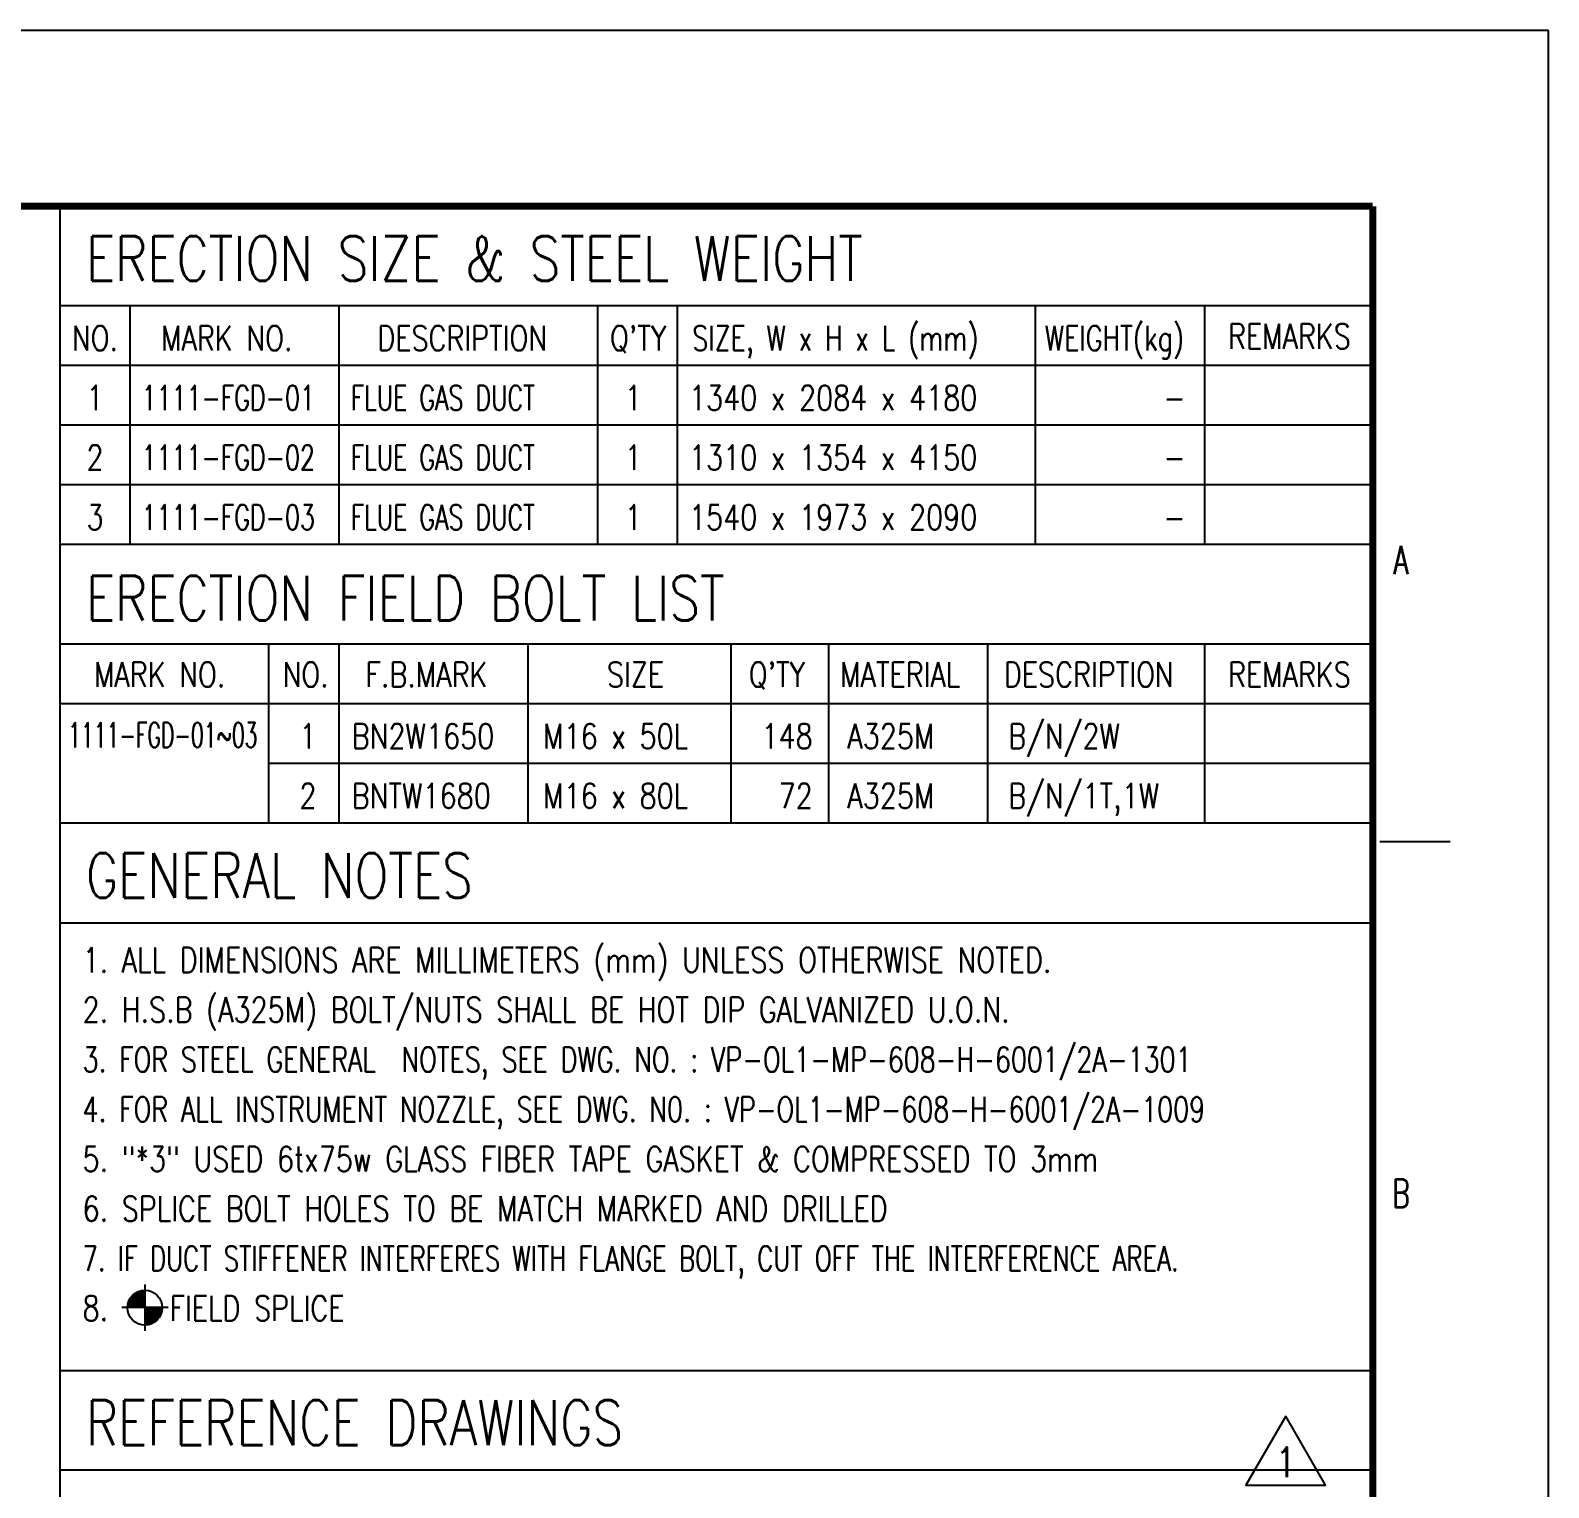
# Model space of a CAD drawing. Header units: millimetres. Extents: x 0 to 134087, y -49114 to 20834.
# Drawn here: x 40847 to 44662, y -37905 to -34243 of the extents above; entities that cross this region are included whole.
import ezdxf
from ezdxf.enums import TextEntityAlignment as Align

# ---------------------------------------------------------------- set-up
doc = ezdxf.new("R2010")
doc.units = ezdxf.units.MM
doc.header["$LTSCALE"] = 35
for name, color, linetype in [('CON-C', 4, 'Continuous'), ('CON-W', 7, 'Continuous'), ('CON-Y', 2, 'Continuous'), ('REV-0A', 2, 'Continuous'), ('rev-B', 2, 'Continuous'), ('TXT-C', 4, 'Continuous'), ('TXT-G', 3, 'Continuous'), ('TXT-Y', 2, 'Continuous')]:
    doc.layers.add(name, color=color, linetype=linetype)
doc.styles.add('ROMANS', font='ROMANS.shx', dxfattribs={"width": 0.8})
doc.styles.add('SIMPLEX', font='simplex.shx', dxfattribs={"width": 0.8})

# ---------------------------------------------------------------- blocks, each defined once
blk = doc.blocks.new('TITLE')
at = {"color": 7}
for p, q in [((841, 594.85), (0, 594.85)), ((841, 0), (841, 594.85)), ((824.02, 513.34), (831.1, 513.34))]:
    blk.add_line(p, q, dxfattribs=at)
at = {"color": 7, "const_width": 0.707}
for points in [[(823.32, 577.17), (27.94, 577.17)], [(823.32, 17.33), (823.32, 577.17)]]:
    blk.add_lwpolyline(points, dxfattribs=at)
at = {"color": 7, "style": 'ROMANS', "width": 0.7}
for s, p in [('A', (826.15, 541.63)), ('B', (826.15, 477.97))]:
    blk.add_text(s, height=2.83, dxfattribs=at).set_placement(p, align=Align.MIDDLE)
blk = doc.blocks.new('FS-MARK')
h = blk.add_hatch(color=256)
edge = h.paths.add_edge_path()
edge.add_arc((0, 0), 1.75, 90, 180)
edge.add_line((-1.75, 0), (0, 0))
edge.add_line((0, 0), (0, 1.75))
h = blk.add_hatch(color=256)
edge = h.paths.add_edge_path()
edge.add_line((0, 0), (0, -1.75))
edge.add_arc((0, 0), 1.75, 270, 360)
edge.add_line((1.75, 0), (0, 0))
for p, q in [((0, 2.33), (0, -2.33)), ((2.33, 0), (-2.33, 0))]:
    blk.add_line(p, q)
blk.add_circle((0, 0), 1.75)
at = {"layer": 'CON-Y', "style": 'SIMPLEX', "width": 0.8}
blk.add_attdef('F.S.', (3.19, 1), '', height=2.5, dxfattribs=at)
blk = doc.blocks.new('revmark')
at = {"layer": 'rev-B'}
blk.add_lwpolyline([(0, 0), (-4, -6.93), (4, -6.93)], close=True, dxfattribs=at)
at = {"layer": 'rev-B', "style": 'SIMPLEX', "width": 0.8}
blk.add_attdef('REVMARK', text='', height=3, dxfattribs=at).set_placement((0, -4.62), align=Align.MIDDLE_CENTER)

msp = doc.modelspace()

# ---------------------------------------------------------------- linework, layer by layer
at = {"layer": 'CON-C'}
for p, q in [((40922.2513, -40935.0284), (40922.2513, -34685.1627)), ((44219.9063, -34935.1627), (40922.2513, -34935.1627)), ((44219.9063, -35085.1627), (40922.2513, -35085.1627)), ((44219.9063, -35535.1627), (40922.2513, -35535.1627)), ((44219.9063, -35785.1627), (40922.2513, -35785.1627)), ((44219.9063, -35935.1627), (40922.2513, -35935.1627)), ((44219.9063, -36235.1627), (40922.2513, -36235.1627)), ((40922.2513, -36485.1627), (44219.9063, -36485.1627)), ((40922.2513, -37610.1627), (44219.9063, -37610.1627)), ((40922.2513, -37860.1627), (44219.9063, -37860.1627))]:
    msp.add_line(p, q, dxfattribs=at)
at = {"layer": 'CON-W'}
for p, q in [((41097.2513, -34935.1627), (41097.2513, -35535.1627)), ((41622.2513, -34935.1627), (41622.2513, -35535.1627)), ((42272.2513, -34935.1627), (42272.2513, -35535.1627)), ((42472.2513, -34935.1627), (42472.2513, -35535.1627)), ((43372.2513, -34935.1627), (43372.2513, -35535.1627)), ((43797.2513, -34935.1627), (43797.2513, -35535.1627)), ((44219.9063, -35235.1627), (40922.2513, -35235.1627)), ((44219.9063, -35385.1627), (40922.2513, -35385.1627)), ((41445.6888, -35785.1627), (41445.6888, -36235.1627)), ((41622.2513, -35785.1627), (41622.2513, -36235.1627)), ((42097.2513, -35785.1627), (42097.2513, -36235.1627)), ((42607.2513, -35785.1627), (42607.2513, -36235.1627)), ((42852.2513, -35785.1627), (42852.2513, -36235.1627)), ((43252.2513, -35785.1627), (43252.2513, -36235.1627)), ((43797.2513, -35785.1627), (43797.2513, -36235.1627)), ((44219.9063, -36085.1627), (41445.6888, -36085.1627))]:
    msp.add_line(p, q, dxfattribs=at)

# ---------------------------------------------------------------- block references
at = {"linetype": 'ByBlock', "xscale": 24.99999999749996, "yscale": 24.99999999749996, "zscale": 24.99999999749996}
msp.add_blockref('TITLE', (23636.9795, -49114.431), dxfattribs=at)
at = {"layer": 'CON-W', "xscale": 25, "yscale": 25, "zscale": 25}
msp.add_blockref('FS-MARK', (41135.0102, -37452.4376), dxfattribs=at)
at = {"layer": 'REV-0A', "xscale": 25, "yscale": 25, "zscale": 25}
msp.add_blockref('revmark', (44001.4563, -37725.3161), dxfattribs=at).add_auto_attribs({'REVMARK': '1'})

# ---------------------------------------------------------------- texts
at = {"layer": 'TXT-C', "style": 'SIMPLEX', "width": 0.8}
for s, p in [('ERECTION SIZE & STEEL WEIGHT', (40986.9108, -34872.6627)), ('ERECTION FIELD BOLT LIST', (40986.9108, -35726.0215)), ('GENERAL NOTES', (40986.9108, -36422.6627)), ('REFERENCE DRAWINGS', (40986.9108, -37797.6627))]:
    msp.add_text(s, height=112.5, dxfattribs=at).set_placement(p)
at = {"layer": 'TXT-G', "style": 'SIMPLEX'}
for s, width, p in [('SIZE, W x H x L (mm)', 0.75, (42510.5354, -35047.6627)), ('WEIGHT(kg)', 0.75, (43396.6265, -35047.6627)), ('MARK NO.', 0.8, (41175.9175, -35047.6627)), ('DESCRIPTION', 0.8, (41719.2439, -35047.6627)), ('MARK NO.', 0.8, (41007.159, -35892.8593)), ('NO.', 0.8, (41481.2524, -35892.8593)), ('F.B.MARK', 0.8, (41689.4507, -35892.8593)), ('SIZE', 0.8, (42295.9389, -35892.8593)), ("Q'TY", 0.8, (42652.3754, -35892.8593)), ('MATERIAL', 0.8, (42881.7752, -35892.8593)), ('DESCRIPTION', 0.8, (43293.4484, -35892.8593))]:
    msp.add_text(s, height=62.5, dxfattribs=dict(at, width=width)).set_placement(p)
at = {"layer": 'TXT-G', "style": 'SIMPLEX', "width": 0.8}
for s, p in [('NO.', (41009.7513, -35047.6627)), ("Q'TY", (42374.6322, -35047.6627)), ('REMARKS', (44010.809, -35042.8593)), ('REMARKS', (44010.809, -35892.8593))]:
    msp.add_text(s, height=62.5, dxfattribs=at).set_placement(p, align=Align.CENTER)
at = {"layer": 'TXT-Y', "style": 'SIMPLEX', "width": 0.8}
for s, p in [('1', (41009.7513, -35197.6627)), ('2', (41009.7513, -35347.6627)), ('3', (41009.7513, -35497.6627))]:
    msp.add_text(s, height=62.5, dxfattribs=at).set_placement(p, align=Align.CENTER)
at = {"layer": 'TXT-Y', "style": 'SIMPLEX'}
for s, width, p in [('1111-FGD-01', 0.7, (41127.2513, -35197.6627)), ('FLUE GAS DUCT', 0.7, (41652.2513, -35197.6627)), ('1340 x 2084 x 4180', 0.8, (42502.2513, -35197.6627)), ('1111-FGD-02', 0.7, (41127.2513, -35347.6627)), ('FLUE GAS DUCT', 0.7, (41652.2513, -35347.6627)), ('1310 x 1354 x 4150', 0.8, (42502.2513, -35347.6627)), ('1111-FGD-03', 0.7, (41127.2513, -35497.6627)), ('FLUE GAS DUCT', 0.7, (41652.2513, -35497.6627)), ('1540 x 1973 x 2090', 0.8, (42502.2513, -35497.6627)), ('1111-FGD-01~03', 0.6, (40942.2794, -36044.764)), ('1', 0.8, (41523.2597, -36047.6627)), ('BN2W1650', 0.8, (41655.0018, -36047.6627)), ('M16 x 50L', 0.8, (42135.758, -36047.6627)), ('A325M', 0.8, (42900.1525, -36047.6627)), ('B/N/2W', 0.8, (43304.3292, -36047.6627)), ('B/N/1T,1W', 0.8, (43304.3292, -36197.6627)), ('2', 0.8, (41523.2597, -36197.6627)), ('BNTW1680', 0.8, (41655.0018, -36197.6627)), ('M16 x 80L', 0.8, (42135.758, -36197.6627)), ('A325M', 0.8, (42900.1525, -36197.6627)), ('1. ALL DIMENSIONS ARE MILLIMETERS (mm) UNLESS OTHERWISE NOTED.', 0.8, (40978.5013, -36610.1627)), ('2. H.S.B (A325M) BOLT/NUTS SHALL BE HOT DIP GALVANIZED U.O.N.', 0.8, (40978.5013, -36735.1627)), ('3. FOR STEEL GENERAL  NOTES, SEE DWG. NO. : VP-OL1-MP-608-H-6001/2A-1301', 0.75, (40978.5013, -36860.1627)), ('4. FOR ALL INSTRUMENT NOZZLE, SEE DWG. N0. : VP-OL1-MP-608-H-6001/2A-1009', 0.75, (40978.5013, -36985.1627)), ('5. "*3" USED 6tx75w GLASS FIBER TAPE GASKET & COMPRESSED TO 3mm', 0.8, (40978.5013, -37110.1627)), ('6. SPLICE BOLT HOLES TO BE MATCH MARKED AND DRILLED', 0.8, (40978.5013, -37235.1627)), ('7. IF DUCT STIFFENER INTERFERES WITH FLANGE BOLT, CUT OFF THE INTERFERENCE AREA.', 0.72, (40978.5013, -37360.1627)), ('8.    FIELD SPLICE', 0.8, (40978.5013, -37485.1627))]:
    msp.add_text(s, height=62.5, dxfattribs=dict(at, width=width)).set_placement(p)
at = {"layer": 'TXT-Y', "style": 'SIMPLEX', "width": 0.8}
for s, p in [('1', (42383.6553, -35197.6627)), ('-', (43749.6341, -35197.6627)), ('1', (42383.6553, -35347.6627)), ('-', (43749.6341, -35347.6627)), ('1', (42383.6553, -35497.6627)), ('-', (43749.6341, -35497.6627)), ('148', (42812.9757, -36047.6627)), ('72', (42812.9757, -36197.6627))]:
    msp.add_text(s, height=62.5, dxfattribs=at).set_placement(p, align=Align.RIGHT)

doc.saveas('drawing.dxf')
